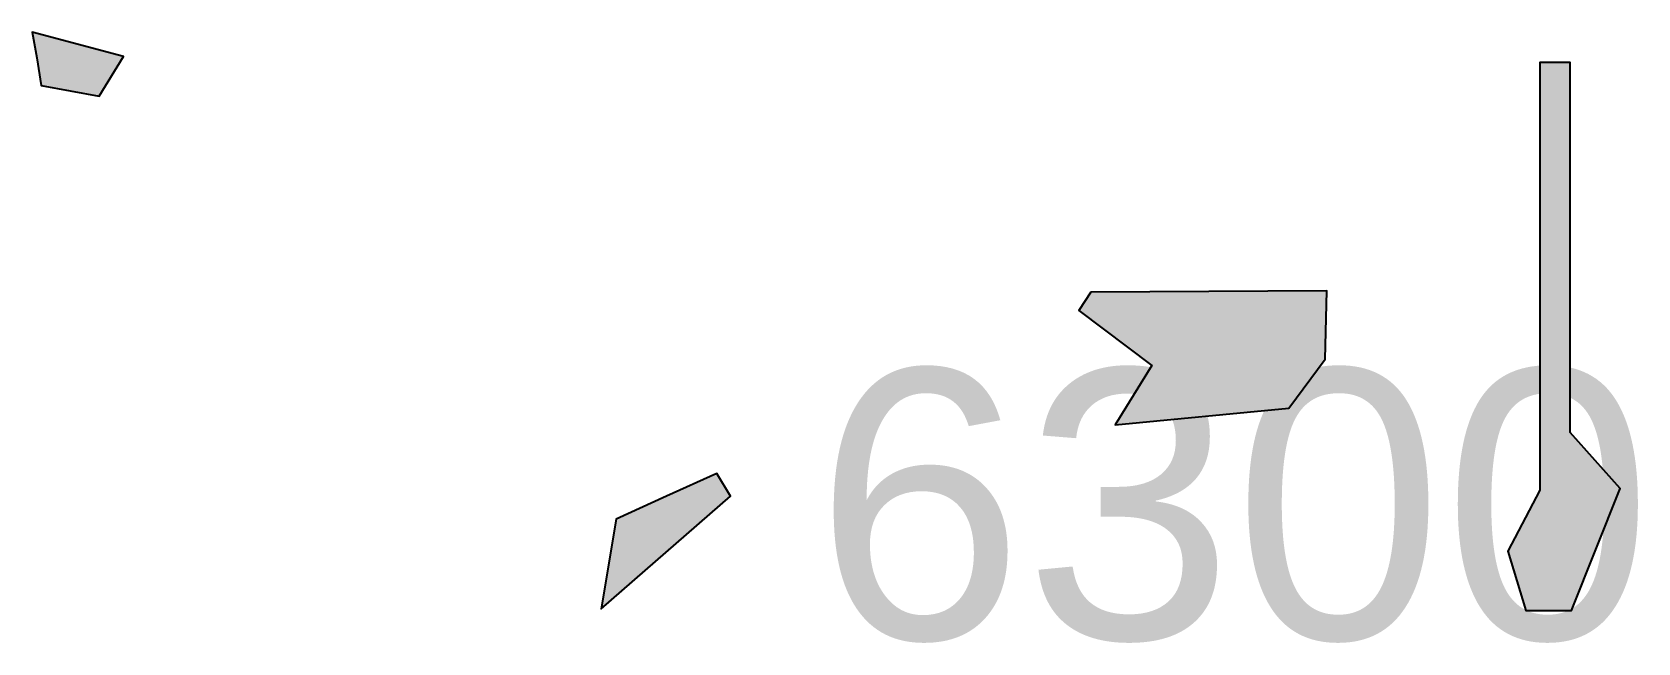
# Model space of a CAD drawing. Header units: millimetres. Extents: x -7200 to 93979, y -9600 to 40920.
# Drawn here: x 1145 to 3825, y -1731 to -713 of the extents above; entities that cross this region are included whole.
import ezdxf
from ezdxf.enums import TextEntityAlignment as Align

# ---------------------------------------------------------------- set-up
doc = ezdxf.new("R2010")
doc.units = ezdxf.units.MM
for name, color, linetype in [('ЗАЛИВКА', 7, 'Continuous'), ('ПЛАН', 7, 'Continuous'), ('ШАГ', 3, 'Continuous')]:
    doc.layers.add(name, color=color, linetype=linetype)
doc.styles.add('Arial', font='arial.ttf')

msp = doc.modelspace()

# ---------------------------------------------------------------- hatches: boundary and pattern name
at = {"layer": 'ЗАЛИВКА'}
for points in [[(1152.8, -755.7), (1160.4, -801.4), (1256.9, -819.2), (1297.5, -753.2), (1145.2, -712.6)], [(3660.8, -1121.2), (3660.8, -1476.6), (3607.5, -1578.2), (3637.9, -1677.2), (3714.1, -1677.2), (3795.3, -1474.1), (3711.5, -1380.2), (3711.5, -763.3), (3660.8, -763.3)], [(2911.9, -1146.6), (2891.6, -1177.1), (3013.5, -1268.5), (2952.5, -1367.5), (3241.9, -1339.6), (3302.8, -1258.3), (3305.4, -1144.1)], [(2203.7, -1486.8), (2119.9, -1524.9), (2094.5, -1674.6), (2310.3, -1486.8), (2287.5, -1448.7)]]:
    msp.add_hatch(color=7, dxfattribs=at).paths.add_polyline_path(points)

# ---------------------------------------------------------------- linework, layer by layer
at = {"layer": 'ПЛАН'}
for points in [[(1152.8, -755.7), (1160.4, -801.4), (1256.9, -819.2), (1297.5, -753.2), (1145.2, -712.6)], [(3660.8, -1121.2), (3660.8, -1476.6), (3607.5, -1578.2), (3637.9, -1677.2), (3714.1, -1677.2), (3795.3, -1474.1), (3711.5, -1380.2), (3711.5, -763.3), (3660.8, -763.3)], [(2911.9, -1146.6), (2891.6, -1177.1), (3013.5, -1268.5), (2952.5, -1367.5), (3241.9, -1339.6), (3302.8, -1258.3), (3305.4, -1144.1)], [(2203.7, -1486.8), (2119.9, -1524.9), (2094.5, -1674.6), (2310.3, -1486.8), (2287.5, -1448.7)]]:
    msp.add_lwpolyline(points, close=True, dxfattribs=at)

# ---------------------------------------------------------------- texts
at = {"layer": 'ШАГ', "style": 'Arial'}
msp.add_text('6300', height=450, dxfattribs=at).set_placement((3150, -1500), align=Align.MIDDLE_CENTER)

doc.saveas('drawing.dxf')
